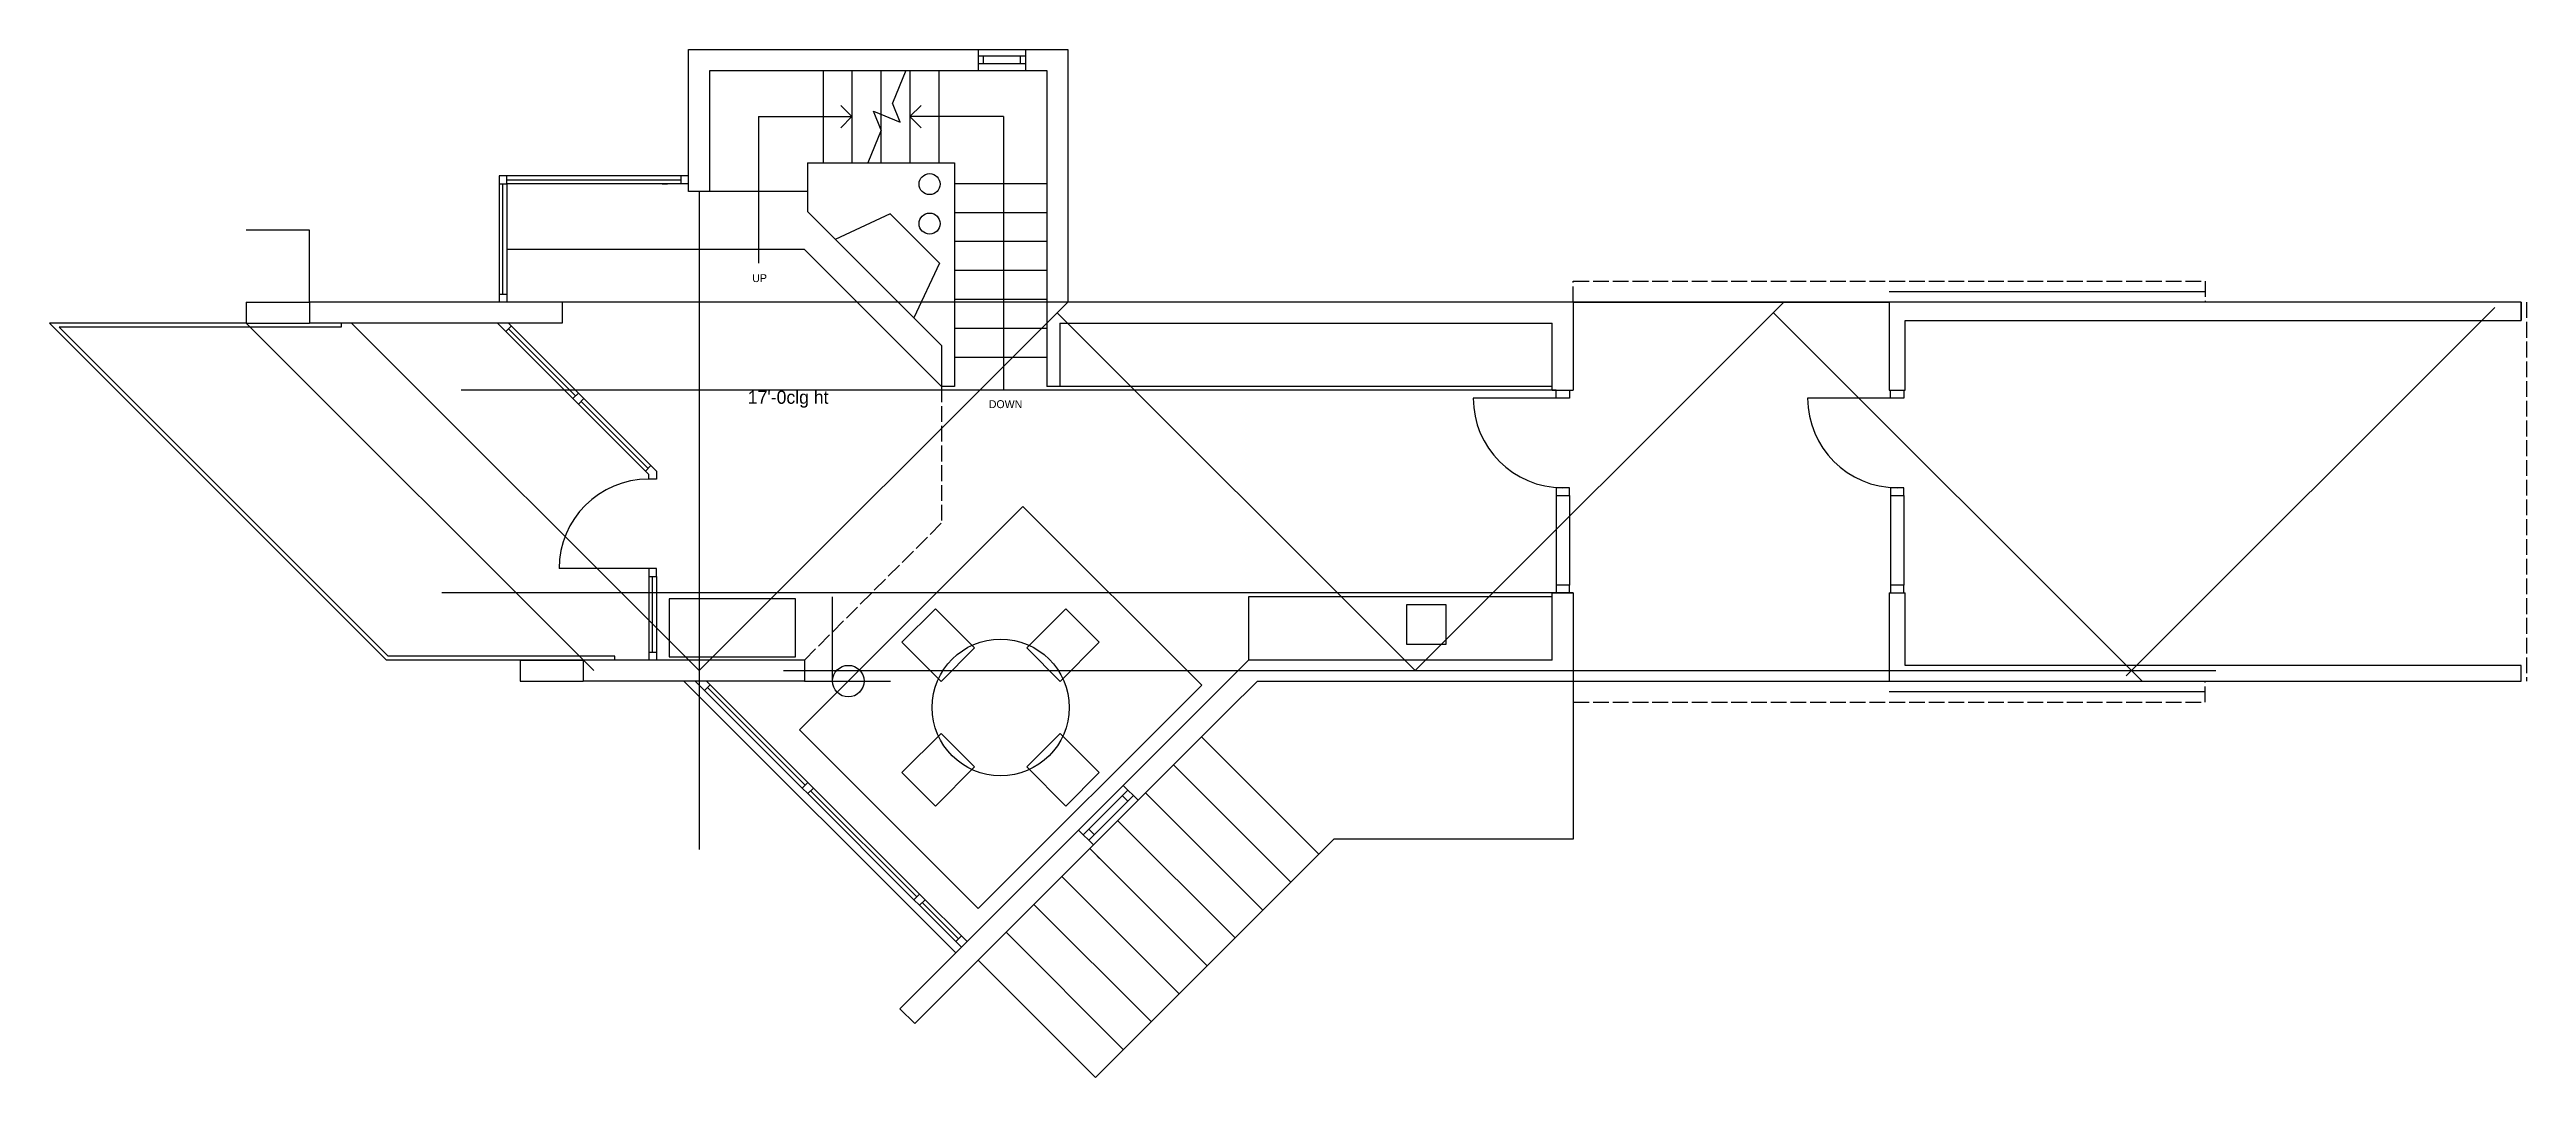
# Model space of a CAD drawing. Header units: inches. Extents: x -16659 to 2747, y 141 to 7454.
# Drawn here: x -987 to -46, y 1555 to 1945 of the extents above; entities that cross this region are included whole.
import ezdxf

# ---------------------------------------------------------------- set-up
doc = ezdxf.new("R2010")
doc.units = ezdxf.units.IN
doc.header["$LTSCALE"] = 0.5
doc.header["$MEASUREMENT"] = 0
doc.linetypes.add('ACAD_ISO02W100', pattern=[15, 12, -3])
doc.layers.get('0').update_dxf_attribs({"color": 253})
for name, color, linetype in [('A-doors', 254, 'Continuous'), ('A-Elev-North', 7, 'Continuous'), ('A-Elev-South', 7, 'Continuous'), ('A-furniture', 33, 'Continuous'), ('A-glazing', 252, 'Continuous'), ('A-millwork', 252, 'Continuous'), ('A-soffit', 251, 'ACAD_ISO02W100'), ('A-stairs', 252, 'Continuous'), ('A-text', 254, 'Continuous'), ('A-walls', 7, 'Continuous'), ('construction', 160, 'Continuous')]:
    doc.layers.add(name, color=color, linetype=linetype)

msp = doc.modelspace()

# ---------------------------------------------------------------- linework, layer by layer
for p, q in [((-408, 1849.22), (-288, 1849.22)), ((-288, 1849.22), (-408, 1849.22)), ((-408, 1705.22), (-288, 1705.22))]:
    msp.add_line(p, q)
at = {"layer": 'A-doors'}
for p, q in [((-288, 1853.22), (-168, 1853.22)), ((-414.5, 1815.72), (-409.5, 1815.72)), ((-414.5, 1812.72), (-414.5, 1815.72)), ((-409.5, 1815.72), (-409.5, 1812.72)), ((-287.5, 1815.72), (-282.5, 1815.72)), ((-287.5, 1812.72), (-287.5, 1815.72)), ((-282.5, 1815.72), (-282.5, 1812.72)), ((-412, 1812.72), (-446, 1812.72)), ((-409.5, 1812.72), (-414.5, 1812.72)), ((-285, 1812.72), (-319, 1812.72)), ((-282.5, 1812.72), (-287.5, 1812.72)), ((-409.5, 1778.72), (-414.5, 1778.72)), ((-414.5, 1778.72), (-414.5, 1775.72)), ((-409.5, 1775.72), (-409.5, 1778.72)), ((-282.5, 1778.72), (-287.5, 1778.72)), ((-287.5, 1778.72), (-287.5, 1775.72)), ((-282.5, 1775.72), (-282.5, 1778.72)), ((-414.5, 1775.72), (-409.5, 1775.72)), ((-287.5, 1775.72), (-287.5, 1741.72)), ((-287.5, 1775.72), (-282.5, 1775.72)), ((-282.5, 1775.72), (-282.5, 1741.72)), ((-759.16, 1748), (-793.16, 1748)), ((-756.16, 1748), (-759.16, 1748)), ((-759.16, 1748), (-759.16, 1745)), ((-759.16, 1745), (-756.16, 1745)), ((-756.16, 1745), (-756.16, 1748)), ((-409.5, 1741.72), (-414.5, 1741.72)), ((-414.5, 1741.72), (-414.5, 1738.72)), ((-409.5, 1738.72), (-409.5, 1741.72)), ((-282.5, 1741.72), (-287.5, 1741.72)), ((-287.5, 1741.72), (-287.5, 1738.72)), ((-282.5, 1738.72), (-282.5, 1741.72)), ((-414.5, 1738.72), (-409.5, 1738.72)), ((-287.5, 1738.72), (-282.5, 1738.72)), ((-759.16, 1716.22), (-756.16, 1716.22)), ((-288, 1701.22), (-168, 1701.22))]:
    msp.add_line(p, q, dxfattribs=at)
for centre, start, end in [((-412, 1812.72), 180, 270), ((-285, 1812.72), 180, 270), ((-759.16, 1748), 90, 180)]:
    msp.add_arc(centre, 34, start, end, dxfattribs=at)
at = {"layer": 'A-Elev-North', "color": 254}
for p, q in [((-741.47, 1705.22), (-737.93, 1701.68)), ((-735.81, 1703.8), (-737.23, 1705.22)), ((-696.61, 1664.6), (-698.73, 1666.72)), ((-700.85, 1664.6), (-698.73, 1662.47)), ((-698.73, 1662.47), (-697.67, 1663.53))]:
    msp.add_line(p, q, dxfattribs=at)
at = {"layer": 'A-Elev-North', "color": 7}
for p, q in [((-658.42, 1622.17), (-656.3, 1620.05)), ((-656.3, 1624.29), (-654.18, 1622.17)), ((-642.51, 1606.26), (-640.39, 1604.14)), ((-640.39, 1608.38), (-638.27, 1606.26))]:
    msp.add_line(p, q, dxfattribs=at)
at = {"layer": 'A-Elev-South', "color": 253}
for p, q in [((-912, 1849.22), (-888, 1849.22)), ((-912, 1841.22), (-888, 1841.22)), ((-808, 1713.22), (-784, 1713.22)), ((-772, 1713.22), (-772, 1714.72)), ((-808, 1705.22), (-784, 1705.22)), ((-408, 1705.22), (-408, 1645.22)), ((-549.2, 1684.01), (-504.66, 1639.47)), ((-559.81, 1673.41), (-515.26, 1628.86)), ((-570.42, 1662.8), (-525.87, 1618.25)), ((-581.02, 1652.19), (-536.48, 1607.65)), ((-591.63, 1641.59), (-547.08, 1597.04)), ((-498.9, 1645.22), (-589.51, 1554.61)), ((-408, 1645.22), (-498.9, 1645.22)), ((-602.24, 1630.98), (-557.69, 1586.43)), ((-612.84, 1620.37), (-568.3, 1575.83)), ((-623.45, 1609.77), (-578.9, 1565.22)), ((-634.06, 1599.16), (-589.51, 1554.61))]:
    msp.add_line(p, q, dxfattribs=at)
at = {"layer": 'A-Elev-South', "color": 7}
for p, q in [((-658.12, 1575.1), (-590.24, 1642.98)), ((-663.77, 1580.76), (-658.12, 1575.1))]:
    msp.add_line(p, q, dxfattribs=at)
at = {"layer": 'A-furniture'}
msp.add_lwpolyline([(-701.87, 1686.73), (-633.99, 1618.85), (-549.13, 1703.7), (-617.01, 1771.58)], close=True, dxfattribs=at)
for points in [[(-751.36, 1736.48), (-751.36, 1714.48), (-703.36, 1714.48), (-703.36, 1736.48), (-751.36, 1736.48)], [(-635.4, 1717.84), (-650.25, 1732.69), (-662.98, 1719.97), (-648.13, 1705.12), (-635.4, 1717.84)], [(-602.87, 1705.12), (-588.02, 1719.97), (-600.75, 1732.69), (-615.6, 1717.84), (-602.87, 1705.12)], [(-635.4, 1672.59), (-650.25, 1657.74), (-662.98, 1670.47), (-648.13, 1685.32), (-635.4, 1672.59)], [(-602.87, 1685.32), (-588.02, 1670.47), (-600.75, 1657.74), (-615.6, 1672.59), (-602.87, 1685.32)]]:
    msp.add_lwpolyline(points, dxfattribs=at)
msp.add_circle((-625.5, 1695.22), 26, dxfattribs=at)
at = {"layer": 'A-glazing'}
for p, q in [((-616, 1942.72), (-634, 1942.72)), ((-616, 1939.72), (-634, 1939.72)), ((-632, 1939.72), (-632, 1942.72)), ((-618, 1939.72), (-618, 1942.72)), ((-744, 1897.22), (-816, 1897.22)), ((-816, 1897.22), (-816, 1894.22)), ((-816, 1894.22), (-816, 1849.22)), ((-816, 1894.22), (-813, 1894.22)), ((-814.5, 1852.22), (-814.5, 1894.22)), ((-813, 1894.22), (-813, 1897.22)), ((-813, 1895.72), (-747, 1895.72)), ((-744, 1894.22), (-813, 1894.22)), ((-813, 1894.22), (-813, 1849.22)), ((-752, 1897.22), (-754, 1897.22)), ((-754, 1894.22), (-752, 1894.22)), ((-747, 1897.22), (-747, 1894.22)), ((-816, 1852.22), (-813, 1852.22)), ((-759.16, 1783.76), (-816.62, 1841.22)), ((-811.32, 1840.16), (-813.44, 1838.03)), ((-786.92, 1813.64), (-812.38, 1839.09)), ((-785.86, 1814.7), (-787.98, 1812.58)), ((-783.74, 1812.58), (-785.86, 1810.46)), ((-759.35, 1786.06), (-784.8, 1811.52)), ((-758.29, 1787.12), (-760.41, 1785)), ((-759.16, 1782), (-759.16, 1783.76)), ((-756.16, 1782), (-759.16, 1782)), ((-756.16, 1785), (-756.16, 1782)), ((-414.5, 1775.72), (-414.5, 1741.72)), ((-409.5, 1775.72), (-409.5, 1741.72)), ((-757.66, 1716.22), (-757.66, 1745)), ((-642.56, 1601.97), (-745.76, 1705.17)), ((-699.79, 1665.66), (-736.87, 1702.74)), ((-698.73, 1666.72), (-735.81, 1703.8)), ((-700.85, 1664.6), (-737.93, 1701.68)), ((-658.42, 1622.17), (-698.73, 1662.47)), ((-657.36, 1623.23), (-697.67, 1663.53)), ((-656.3, 1624.29), (-696.61, 1664.6)), ((-594.12, 1646.87), (-577.15, 1663.84)), ((-577.15, 1659.6), (-579.28, 1661.72)), ((-589.89, 1646.86), (-592.01, 1648.98)), ((-586.67, 1636.65), (-588.79, 1638.77)), ((-642.51, 1606.26), (-656.3, 1620.05)), ((-641.45, 1607.32), (-655.24, 1621.11)), ((-640.39, 1608.38), (-654.18, 1622.17))]:
    msp.add_line(p, q, dxfattribs=at)
at = {"layer": 'A-glazing', "color": 252}
for p, q in [((-756.16, 1785), (-812.38, 1841.22)), ((-759.16, 1745), (-759.16, 1713.22)), ((-756.16, 1745), (-756.16, 1713.22))]:
    msp.add_line(p, q, dxfattribs=at)
at = {"layer": 'A-glazing', "color": 254}
for p, q in [((-737.93, 1701.68), (-735.81, 1703.8)), ((-700.85, 1664.6), (-698.73, 1666.72)), ((-698.73, 1662.47), (-696.61, 1664.6)), ((-658.42, 1622.17), (-656.3, 1624.29)), ((-656.3, 1620.05), (-654.18, 1622.17)), ((-642.51, 1606.26), (-640.39, 1608.38))]:
    msp.add_line(p, q, dxfattribs=at)
at = {"layer": 'A-glazing', "color": 253}
for p, q in [((-595.89, 1648.64), (-578.92, 1665.61)), ((-592, 1644.75), (-575.03, 1661.72)), ((-590.24, 1642.98), (-573.26, 1659.95))]:
    msp.add_line(p, q, dxfattribs=at)
at = {"layer": 'A-millwork'}
for p, q in [((-912, 1841.22), (-986.72, 1841.22)), ((-858.72, 1713.22), (-986.72, 1841.22)), ((-876, 1839.72), (-983.09, 1839.72)), ((-858.09, 1714.72), (-983.09, 1839.72)), ((-876, 1841.22), (-876, 1839.72)), ((-416, 1817.22), (-603, 1817.22)), ((-416, 1737.22), (-531.31, 1737.22)), ((-531.31, 1737.22), (-531.31, 1713.22)), ((-471.31, 1734.22), (-471.31, 1719.22)), ((-456.31, 1734.22), (-471.31, 1734.22)), ((-456.31, 1719.22), (-456.31, 1734.22)), ((-784, 1713.22), (-858.72, 1713.22)), ((-772, 1714.72), (-858.09, 1714.72)), ((-471.31, 1719.22), (-456.31, 1719.22))]:
    msp.add_line(p, q, dxfattribs=at)
at = {"layer": 'A-soffit'}
for p, q in [((-408, 1857.22), (-168, 1857.22)), ((-408, 1849.22), (-408, 1857.22)), ((-168, 1857.22), (-168, 1849.22)), ((-46, 1849.22), (-46, 1705.22)), ((-648, 1817.22), (-648, 1765.22)), ((-700, 1713.22), (-648, 1765.22)), ((-408, 1705.22), (-408, 1697.22)), ((-168, 1697.22), (-168, 1705.22)), ((-408, 1697.22), (-168, 1697.22))]:
    msp.add_line(p, q, dxfattribs=at)
at = {"layer": 'A-stairs'}
for p, q in [((-692.96, 1937.22), (-692.96, 1902.22)), ((-681.96, 1937.22), (-681.96, 1902.22)), ((-670.96, 1937.22), (-670.96, 1902.22)), ((-661.46, 1937.22), (-666.6, 1924.8)), ((-659.96, 1937.22), (-659.96, 1902.22)), ((-648.96, 1937.22), (-648.96, 1902.22)), ((-670.81, 1914.63), (-673.79, 1921.82)), ((-673.79, 1921.82), (-663.63, 1917.61)), ((-663.63, 1917.61), (-666.6, 1924.8)), ((-670.81, 1914.63), (-675.96, 1902.22)), ((-698.91, 1891.22), (-736, 1891.22)), ((-608, 1894.22), (-643, 1894.22)), ((-608, 1883.22), (-643, 1883.22)), ((-608, 1872.22), (-643, 1872.22)), ((-700, 1869.22), (-813, 1869.22)), ((-648, 1817.22), (-700, 1869.22)), ((-608, 1861.22), (-643, 1861.22)), ((-608, 1850.22), (-643, 1850.22)), ((-608, 1839.22), (-643, 1839.22)), ((-608, 1828.22), (-643, 1828.22))]:
    msp.add_line(p, q, dxfattribs=at)
at = {"layer": 'A-text'}
for p, q in [((-717.46, 1919.72), (-717.46, 1863.98)), ((-717.46, 1919.72), (-681.96, 1919.72)), ((-681.96, 1919.72), (-686.2, 1923.96)), ((-681.96, 1919.72), (-686.2, 1915.47)), ((-659.96, 1919.72), (-655.71, 1923.96)), ((-624.46, 1919.72), (-659.96, 1919.72)), ((-659.96, 1919.72), (-655.71, 1915.47)), ((-624.46, 1919.72), (-624.46, 1816.08))]:
    msp.add_line(p, q, dxfattribs=at)
at = {"layer": 'A-walls'}
for p, q in [((-744, 1945.22), (-634, 1945.22)), ((-744, 1891.22), (-744, 1945.22)), ((-634, 1945.22), (-634, 1937.22)), ((-616, 1945.22), (-616, 1937.22)), ((-616, 1945.22), (-600, 1945.22)), ((-600, 1945.22), (-600, 1849.22)), ((-736, 1937.22), (-634, 1937.22)), ((-736, 1891.22), (-736, 1937.22)), ((-616, 1937.22), (-608, 1937.22)), ((-608, 1937.22), (-608, 1817.22)), ((-698.91, 1902.22), (-643, 1902.22)), ((-698.91, 1902.22), (-698.91, 1883.68)), ((-643, 1902.22), (-643, 1817.22)), ((-736, 1891.22), (-744, 1891.22)), ((-688.44, 1873.22), (-698.91, 1883.68)), ((-667.5, 1882.78), (-688.31, 1873.08)), ((-648.77, 1864.05), (-667.5, 1882.78)), ((-688.44, 1873.22), (-658.47, 1843.24)), ((-648.77, 1864.05), (-658.47, 1843.24)), ((-792, 1849.22), (-888, 1849.22)), ((-888, 1849.22), (-888, 1841.22)), ((-792, 1849.22), (-792, 1841.22)), ((-408, 1849.22), (-600, 1849.22)), ((-408, 1849.22), (-408, 1815.72)), ((-288, 1849.22), (-288, 1815.72)), ((-48, 1849.22), (-288, 1849.22)), ((-48, 1842.22), (-48, 1849.22)), ((-48, 1849.22), (-48, 1842.22)), ((-792, 1841.22), (-888, 1841.22)), ((-648, 1832.77), (-658.47, 1843.24)), ((-603, 1841.22), (-603, 1817.22)), ((-603, 1841.22), (-416, 1841.22)), ((-416, 1815.72), (-416, 1841.22)), ((-282, 1815.72), (-282, 1842.22)), ((-282, 1842.22), (-48, 1842.22)), ((-648, 1832.77), (-648, 1817.22)), ((-643, 1817.22), (-648, 1817.22)), ((-603, 1817.22), (-608, 1817.22)), ((-416, 1815.72), (-408, 1815.72)), ((-288, 1815.72), (-282, 1815.72)), ((-416, 1738.72), (-408, 1738.72)), ((-416, 1713.22), (-416, 1738.72)), ((-408, 1738.72), (-408, 1705.22)), ((-288, 1738.72), (-282, 1738.72)), ((-288, 1738.72), (-288, 1705.22)), ((-282, 1711.22), (-282, 1738.72)), ((-700, 1713.22), (-784, 1713.22)), ((-784, 1713.22), (-784, 1705.22)), ((-700, 1713.22), (-700, 1705.22)), ((-578.92, 1665.61), (-531.31, 1713.22)), ((-416, 1713.22), (-531.31, 1713.22)), ((-700, 1705.22), (-784, 1705.22)), ((-528, 1705.22), (-539.32, 1693.89)), ((-528, 1705.22), (-408, 1705.22)), ((-288, 1705.22), (-48, 1705.22)), ((-48, 1711.22), (-282, 1711.22)), ((-48, 1705.22), (-48, 1711.22)), ((-539.32, 1693.89), (-573.26, 1659.95)), ((-573.26, 1659.95), (-578.92, 1665.61)), ((-663.77, 1580.76), (-595.89, 1648.64)), ((-590.24, 1642.98), (-595.89, 1648.64))]:
    msp.add_line(p, q, dxfattribs=at)
at = {"layer": 'A-walls', "color": 253}
for p, q in [((-634, 1945.22), (-616, 1945.22)), ((-634, 1937.22), (-616, 1937.22)), ((-912, 1849.22), (-912, 1841.22)), ((-808, 1713.22), (-808, 1705.22))]:
    msp.add_line(p, q, dxfattribs=at)
at = {"layer": 'A-walls'}
for centre in [(-652.48, 1894.07), (-652.48, 1879.07)]:
    msp.add_circle(centre, 4, dxfattribs=at)
at = {"layer": 'construction'}
for p, q in [((-740, 1891.22), (-740, 1641.23)), ((-888, 1876.61), (-912, 1876.61)), ((-888, 1849.22), (-888, 1876.61)), ((-600, 1849.22), (-792, 1849.22)), ((-600, 1849.22), (-740, 1709.22)), ((-604, 1845.22), (-468, 1709.22)), ((-328, 1849.22), (-468, 1709.22)), ((-332, 1845.22), (-192, 1705.22)), ((-58, 1847.22), (-198, 1707.22)), ((-912, 1841.22), (-780, 1709.22)), ((-872, 1841.22), (-740, 1709.22)), ((-689.38, 1705.22), (-689.38, 1737.3)), ((-708, 1709.22), (-164, 1709.22)), ((-700, 1705.22), (-667.34, 1705.22))]:
    msp.add_line(p, q, dxfattribs=at)
at = {"layer": 'construction', "color": 252}
for p, q in [((-414.5, 1815.72), (-830.39, 1815.72)), ((-408, 1738.72), (-837.78, 1738.72))]:
    msp.add_line(p, q, dxfattribs=at)
at = {"layer": 'construction'}
msp.add_circle((-683.38, 1705.22), 6, dxfattribs=at)

# ---------------------------------------------------------------- texts
at = {"layer": 'A-text'}
for s, p in [('UP', (-719.83, 1856.85)), ('DOWN', (-629.98, 1808.96))]:
    msp.add_text(s, height=3, dxfattribs=at).set_placement(p)
at = {"layer": 'construction'}
msp.add_text("17'-0clg ht", height=5, dxfattribs=at).set_placement((-721.52, 1810.6))

doc.saveas('drawing.dxf')
